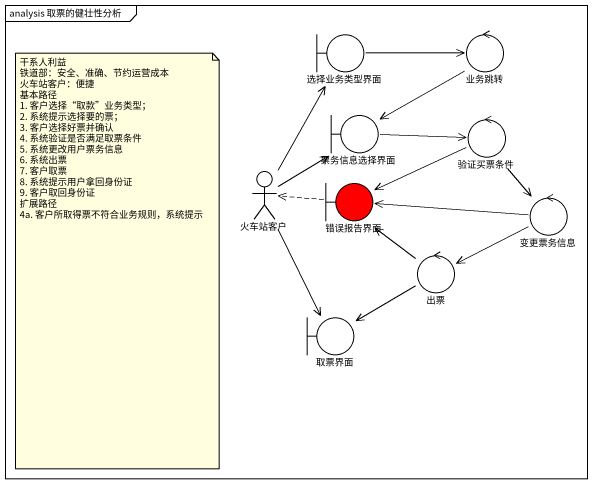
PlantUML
@startuml
mainframe analysis 取票的健壮性分析
boundary 选择业务类型界面
control 业务跳转
boundary 票务信息选择界面
control 验证买票条件
actor 火车站客户
boundary 错误报告界面 #FF0000
control 变更票务信息
control 出票
boundary 取票界面
选择业务类型界面 -right-> 业务跳转
业务跳转 --> 票务信息选择界面
票务信息选择界面 -right-> 验证买票条件
验证买票条件 -left-> 错误报告界面
验证买票条件 --> 变更票务信息
火车站客户 -up-> 选择业务类型界面
火车站客户 -up-> 票务信息选择界面
火车站客户 --> 取票界面
错误报告界面 .left.> 火车站客户
变更票务信息 -left-> 错误报告界面
变更票务信息 -left-> 出票
出票 -up-> 错误报告界面
出票 --> 取票界面
note as N1
  干系人利益
  铁道部：安全、准确、节约运营成本
  火车站客户：便捷
  基本路径
  1. 客户选择“取款”业务类型；
  2. 系统提示选择要的票；
  3. 客户选择好票并确认
  4. 系统验证是否满足取票条件
  5. 系统更改用户票务信息
  6. 系统出票
  7. 客户取票
  8. 系统提示用户拿回身份证
  9. 客户取回身份证
  扩展路径
  4a. 客户所取得票不符合业务规则，系统提示
end note
@enduml
